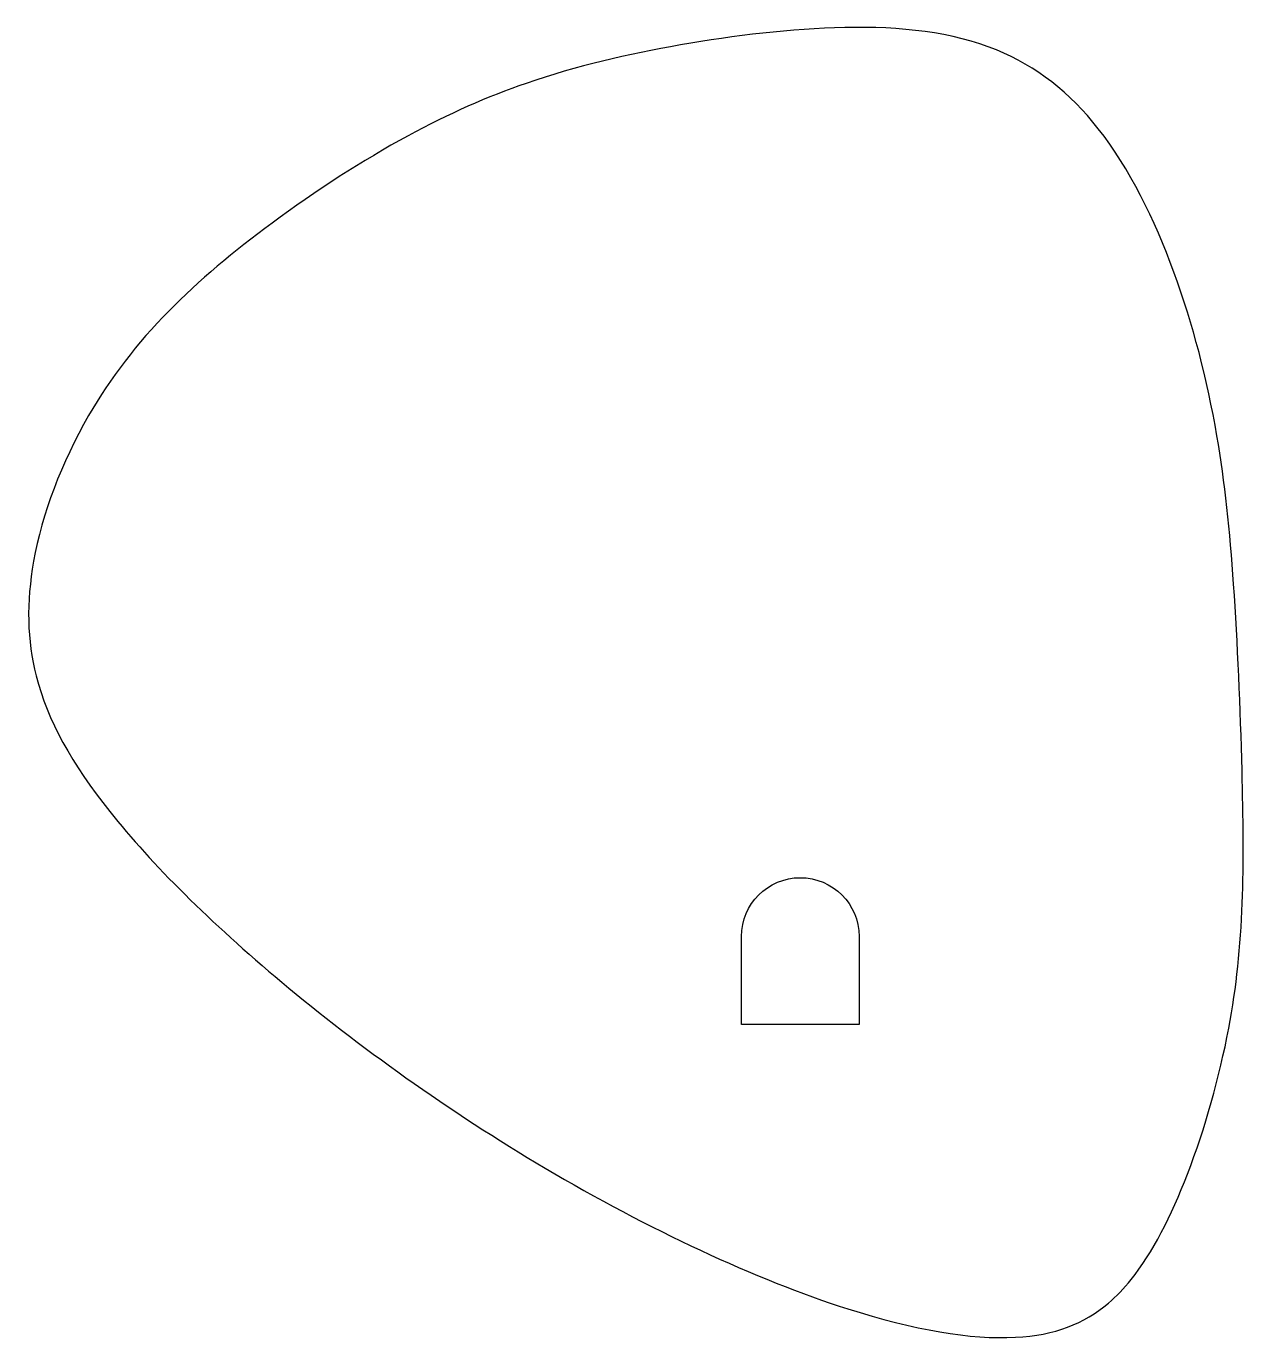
# Model space of a CAD drawing. Header units: millimetres. Extents: x -37 to 45.9, y -44.5 to 44.9.
import ezdxf

# ---------------------------------------------------------------- set-up
doc = ezdxf.new("R2010")
doc.units = ezdxf.units.MM
doc.layers.get('0').update_dxf_attribs({"linetype": 'CONTINUOUS'})

msp = doc.modelspace()

# ---------------------------------------------------------------- linework, layer by layer
msp.add_lwpolyline([(11.735, -23.071), (11.735, -17.071, -1), (19.735, -17.071), (19.735, -23.071)], format="xyb", close=True)
msp.add_open_spline([(36.704, -42.024), (35.037, -43.44), (33.086, -44.203), (30.376, -44.35), (27.372, -44.513), (23.455, -43.84), (18.963, -42.41), (12.697, -40.415), (5.356, -36.968), (-1.631, -32.835), (-8.173, -28.965), (-14.378, -24.518), (-19.56, -20.182), (-24.421, -16.116), (-28.403, -12.174), (-31.268, -8.571), (-33.853, -5.321), (-35.511, -2.366), (-36.279, 0.659), (-36.897, 3.1), (-36.952, 5.659), (-36.453, 8.458), (-35.881, 11.671), (-34.57, 15.156), (-32.705, 18.378), (-31.22, 20.945), (-29.4, 23.31), (-27.257, 25.487), (-25.211, 27.566), (-22.827, 29.55), (-20.222, 31.476), (-17.262, 33.666), (-14.061, 35.735), (-10.966, 37.416), (-8.204, 38.916), (-5.545, 40.083), (-2.923, 40.985), (0.52, 42.17), (3.988, 42.973), (7.578, 43.598), (11.29, 44.244), (15.108, 44.706), (18.757, 44.786), (22.555, 44.87), (26.11, 44.476), (29.088, 43.261), (31.797, 42.156), (34.088, 40.345), (36.015, 37.901), (38.157, 35.184), (39.845, 31.735), (41.167, 28.126), (42.478, 24.549), (43.428, 20.854), (44.09, 17.005), (44.634, 13.838), (44.978, 10.536), (45.229, 6.893), (45.503, 2.899), (45.693, -1.531), (45.803, -5.781), (45.886, -8.978), (45.917, -12.018), (45.814, -14.801), (45.706, -17.752), (45.428, -20.484), (44.894, -23.317), (44.265, -26.656), (43.294, -30.115), (42.089, -33.24), (40.987, -36.1), (39.705, -38.615), (38.249, -40.421), (37.758, -41.031), (37.245, -41.564), (36.704, -42.024)], degree=3, knots=[0.68, 0.68, 0.68, 0.68, 0.717218, 0.717218, 0.717218, 0.758558, 0.758558, 0.758558, 0.81622, 0.81622, 0.81622, 0.870206, 0.870206, 0.870206, 0.920818, 0.920818, 0.920818, 0.96647, 0.96647, 0.96647, 1.003294, 1.003294, 1.003294, 1.045589, 1.045589, 1.045589, 1.079277, 1.079277, 1.079277, 1.111428, 1.111428, 1.111428, 1.147978, 1.147978, 1.147978, 1.180615, 1.180615, 1.180615, 1.223426, 1.223426, 1.223426, 1.267678, 1.267678, 1.267678, 1.313793, 1.313793, 1.313793, 1.355754, 1.355754, 1.355754, 1.402366, 1.402366, 1.402366, 1.448561, 1.448561, 1.448561, 1.486594, 1.486594, 1.486594, 1.528274, 1.528274, 1.528274, 1.559623, 1.559623, 1.559623, 1.592885, 1.592885, 1.592885, 1.632063, 1.632063, 1.632063, 1.667906, 1.667906, 1.667906, 1.68, 1.68, 1.68, 1.68])

doc.saveas('drawing.dxf')
